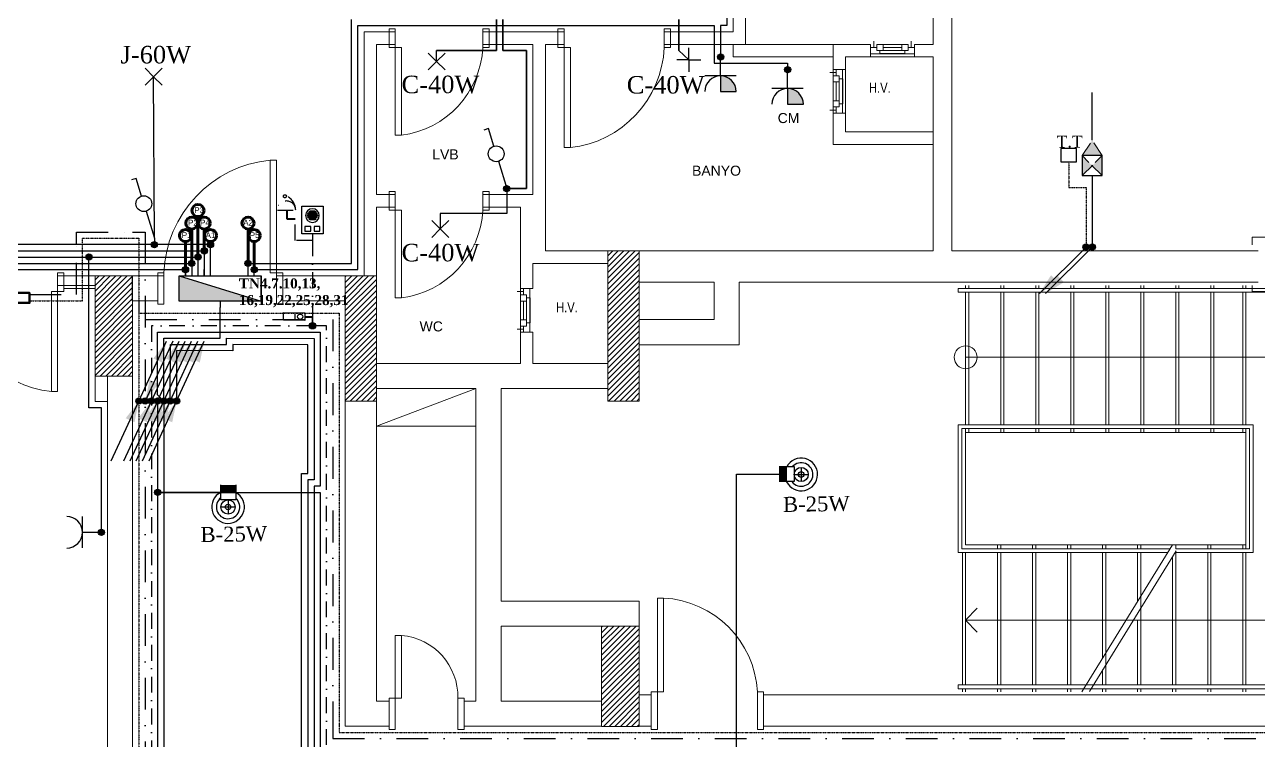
# Model space of a CAD drawing. Header units: millimetres. Extents: x 3395 to 31170, y 2853 to 7104.
# Drawn here: x 14720 to 15707, y 5600 to 6172 of the extents above; entities that cross this region are included whole.
import ezdxf

# ---------------------------------------------------------------- set-up
doc = ezdxf.new("R2010")
doc.units = ezdxf.units.MM
for name, pattern in [('ACAD_ISO02W100', [15, 12, -3]), ('DASHDOT', [25.4, 12.7, -6.35, 0, -6.35]), ('DASHDOTX2', [50.8, 25.4, -12.7, 0, -12.7]), ('DIVIDE', [1.25, 0.5, -0.25, 0, -0.25, 0, -0.25])]:
    doc.linetypes.add(name, pattern=pattern)
for name, color, linetype in [('AnaHat', 11, 'Continuous'), ('AydınlatmaT.', 1, 'Continuous'), ('DENIZLIK', 140, 'Continuous'), ('Diyafon.Zil', 41, 'DASHDOT'), ('Elektrik T.', 4, 'Continuous'), ('hat', 3, 'Continuous'), ('Müşterek', 131, 'Continuous'), ('S', 2, 'Continuous'), ('SEMBOLLER', 7, 'Continuous'), ('SembollerY.', 255, 'DIVIDE'), ('Telefon', 3, 'DIVIDE'), ('Televizyon', 255, 'DASHDOTX2'), ('Yan.Korna', 95, 'Continuous'), ('YazılarY.', 7, 'Continuous'), ('ÇıkışTabela', 3, 'Continuous')]:
    doc.layers.add(name, color=color, linetype=linetype)
for name, color, linetype, lineweight in [('Duvar', 7, 'Continuous', 20), ('ELEKT', 2, 'Continuous', 50), ('elk035', 3, 'Continuous', 30), ('KAPEN', 30, 'Continuous', 13), ('SIVA', 42, 'Continuous', 9), ('TR', 252, 'Continuous', 5), ('ZİL', 53, 'DASHDOT', 20)]:
    doc.layers.add(name, color=color, linetype=linetype, lineweight=lineweight)
doc.styles.add('ALT', font='times.ttf', dxfattribs={"height": 20})
doc.styles.add('MEKAN', font='times.ttf')
doc.styles.get("Standard").update_dxf_attribs({"font": 'arial.ttf'})
doc.styles.add('style1', font='arial.ttf')

# ---------------------------------------------------------------- blocks, each defined once
blk = doc.blocks.new('LL8-1A')
at = {"layer": 'KAPEN'}
for points in [[(-80, 0), (-80, -2.5), (-75, -2.5), (-75, 12.5), (-80, 12.5), (-80, 10)], [(0, 0), (0, -2.5), (-5, -2.5), (-5, 12.5), (0, 12.5), (0, 10)]]:
    blk.add_lwpolyline(points, dxfattribs=at)
blk.add_lwpolyline([(-5, -72.5), (-10, -72.5), (-10, -2.5), (-5, -2.5)], close=True, dxfattribs=at)
blk.add_arc((-0.63, 1.38), 74.47, 182.98844, 262.76937, dxfattribs=at)
blk = doc.blocks.new('LL1-2U')
at = {"layer": 'KAPEN'}
blk.add_lwpolyline([(5, 92.5), (10, 92.5), (10, 2.5), (5, 2.5)], close=True, dxfattribs=at)
for points in [[(0, 0), (0, 2.5), (5, 2.5), (5, -22.5), (0, -22.5), (0, -20)], [(100, 0), (100, 2.5), (95, 2.5), (95, -22.5), (100, -22.5), (100, -20)]]:
    blk.add_lwpolyline(points, dxfattribs=at)
blk.add_arc((0.83, -1.3), 94.24, 2.30929, 84.41755, dxfattribs=at)
blk = doc.blocks.new('30x30')
at = {"layer": 'DENIZLIK'}
blk.add_line((2.5, -12.5), (2.5, 7.5), dxfattribs=at)
at = {"layer": 'Duvar'}
for p, q in [((5, 15), (-5, 15)), ((5, -20), (-5, -20))]:
    blk.add_line(p, q, dxfattribs=at)
at = {"layer": 'KAPEN'}
for p, q in [((-5, -10), (-5, 5)), ((-2.5, 5), (-2.5, -10)), ((0, 5), (0, -10))]:
    blk.add_line(p, q, dxfattribs=at)
for points in [[(0, 7.5), (0, 5), (-5, 5), (-5, 10), (-2.5, 10)], [(2.5, 15), (2.5, 7.5), (0, 7.5), (0, 10), (-2.5, 10), (-2.5, 15)], [(0, -12.5), (0, -10), (-5, -10), (-5, -15), (-2.5, -15)], [(2.5, -20), (2.5, -12.5), (0, -12.5), (0, -15), (-2.5, -15), (-2.5, -20)]]:
    blk.add_lwpolyline(points, dxfattribs=at)
at = {"layer": 'SIVA', "ltscale": 2}
for p, q in [((-2.5, 12.5), (-7.5, 12.5)), ((-2.5, -17.5), (-7.5, -17.5))]:
    blk.add_line(p, q, dxfattribs=at)
blk = doc.blocks.new('RR9-1A')
at = {"layer": 'KAPEN'}
for points in [[(0, 0), (0, -2.5), (5, -2.5), (5, 12.5), (0, 12.5), (0, 10)], [(90, 0), (90, -2.5), (85, -2.5), (85, 12.5), (90, 12.5), (90, 10)]]:
    blk.add_lwpolyline(points, dxfattribs=at)
blk.add_lwpolyline([(5, -82.5), (10, -82.5), (10, -2.5), (5, -2.5)], close=True, dxfattribs=at)
blk.add_arc((0.74, 1.33), 84.34, 276.30069, 357.39453, dxfattribs=at)
blk = doc.blocks.new('B')
at = {"layer": 'elk035'}
blk.add_hatch(color=256, dxfattribs=at).paths.add_polyline_path([(2.5, 0, 1), (-2.5, 0, 1)])
blk.add_circle((0, 0), 2.5, dxfattribs=at)
blk = doc.blocks.new('NORA')
for p, q in [((0, 0.2275), (-0.0318, 0.2275)), ((0, 0.105), (0, 0.2275))]:
    blk.add_line(p, q)
blk.add_circle((0, 0.0525), 0.0525)
blk = doc.blocks.new('A')
at = {"layer": 'S', "xscale": 100, "yscale": 100, "zscale": 100, "rotation": 180}
blk.add_blockref('NORA', (0, 0), dxfattribs=at)
blk = doc.blocks.new('KAAC')
at = {"layer": 'SEMBOLLER', "color": 9}
for p, q in [((-0.081, 0.306), (0.081, 0.306)), ((-0.081, 0.29), (0.081, 0.29)), ((-0.078, 0.322), (0.078, 0.322)), ((-0.078, 0.274), (0.078, 0.274)), ((-0.071, 0.338), (0.071, 0.338)), ((-0.071, 0.258), (0.071, 0.258)), ((-0.059, 0.354), (0.059, 0.354)), ((-0.059, 0.242), (0.059, 0.242)), ((-0.039, 0.37), (0.039, 0.37)), ((-0.039, 0.226), (0.039, 0.226))]:
    blk.add_line(p, q, dxfattribs=at)
at = {"layer": 'SEMBOLLER', "color": 4}
blk.add_lwpolyline([(-0.175, 0.45), (-0.175, 0), (0.175, 0), (0.175, 0.45)], close=True, dxfattribs=at)
at = {"layer": 'SEMBOLLER', "color": 3}
for points in [[(-0.123, 0.045), (-0.123, 0.12), (-0.028, 0.12), (-0.028, 0.045)], [(0.028, 0.045), (0.028, 0.12), (0.123, 0.12), (0.123, 0.045)]]:
    blk.add_lwpolyline(points, close=True, dxfattribs=at)
at = {"layer": 'SEMBOLLER', "color": 2}
blk.add_circle((0, 0.298), 0.112, dxfattribs=at)
at = {"layer": 'SEMBOLLER', "color": 9}
for start, end in [(174.3781, 185.6219), (150.6713, 162.9089), (197.0911, 209.3287), (118.155, 136.7056), (223.2944, 241.845), (43.2944, 61.845), (298.155, 316.7056), (17.0911, 29.3287), (330.6713, 342.9089), (354.3781, 5.6219)]:
    blk.add_arc((0, 0.298), 0.0817, start, end, dxfattribs=at)

msp = doc.modelspace()

# ---------------------------------------------------------------- hatches: boundary and pattern name
at = {"layer": 'Elektrik T.', "linetype": 'ByBlock'}
h = msp.add_hatch(color=256, dxfattribs=at)
h.dxf.hatch_style = 1
h.paths.add_polyline_path([(15289.17, 6118.78, 0.414214), (15276.57, 6131.38), (15276.57, 6118.78)])
h = msp.add_hatch(color=256, dxfattribs=at)
h.dxf.hatch_style = 1
h.paths.add_polyline_path([(15330.21, 6121.26), (15330.21, 6108.66), (15342.81, 6108.66, 0.414214)])
at = {"layer": 'Elektrik T.'}
for points in [[(15323.39, 5806.97), (15329.39, 5806.97), (15329.39, 5818.97), (15323.39, 5818.97)], [(14877.11, 5804.41), (14877.11, 5798.41), (14889.11, 5798.41), (14889.11, 5804.41)]]:
    msp.add_hatch(color=3, dxfattribs=at).paths.add_polyline_path(points)
at = {"layer": 'ZİL', "linetype": 'ACAD_ISO02W100'}
msp.add_hatch(color=256, dxfattribs=at).paths.add_polyline_path([(15573.81, 6079.79), (15565.64, 6067.55), (15581.64, 6067.55)])
h = msp.add_hatch(color=256, dxfattribs=at)
h.paths.add_polyline_path([(15581.64, 6067.55), (15573.64, 6059.55), (15581.64, 6051.55)])
h.paths.add_polyline_path([(15565.64, 6067.55), (15565.64, 6051.55), (15573.64, 6059.55)])

# ---------------------------------------------------------------- linework, layer by layer
at = {"lineweight": 211}
msp.add_line((14868.8, 5996.46), (14868.8, 5998.83), dxfattribs=at)
msp.add_lwpolyline([(15581.64, 6067.55), (15565.64, 6067.55), (15565.64, 6051.55), (15581.64, 6051.55)], close=True)
at = {"layer": 'AnaHat'}
for p, q in [((14876.57, 5951.14), (14876.57, 5946.14)), ((14831.55, 5871.36), (14831.55, 5876.36))]:
    msp.add_line(p, q, dxfattribs=at)
for points in [[(14831.55, 5871.36), (14831.55, 5921.54), (14831.55, 5921.54), (14876.57, 5921.54), (14876.57, 5946.14)], [(14831.55, 5871.36), (14826.55, 5876.36), (14826.55, 5921.54), (14826.55, 5926.54), (14956.57, 5926.54), (14956.57, 5926.54), (14956.57, 5803.41), (14956.57, 5803.41), (14951.57, 5803.41), (14951.57, 5591.54)], [(14831.55, 5871.36), (14831.55, 5358.99), (14831.55, 5353.99), (14826.55, 5353.99), (14826.55, 5156.86), (14876.57, 5156.86)]]:
    msp.add_lwpolyline(points, dxfattribs=at)
at = {"layer": 'AydınlatmaT.', "color": 1}
for p, q in [((15049.54, 6142.8), (15042.75, 6149.58)), ((15049.54, 6142.8), (15056.33, 6149.58)), ((15251.16, 6144.22), (15251.16, 6153.82)), ((14823.28, 6130.58), (14816.5, 6137.37)), ((14823.28, 6130.58), (14830.07, 6137.37)), ((15049.54, 6142.8), (15042.75, 6136.01)), ((15049.54, 6142.8), (15056.33, 6136.01)), ((15251.16, 6144.22), (15241.56, 6144.22)), ((15251.16, 6144.22), (15251.16, 6134.62)), ((15251.16, 6144.22), (15260.76, 6144.22)), ((14823.28, 6130.58), (14816.5, 6123.79)), ((14823.28, 6130.58), (14830.07, 6123.79)), ((15052.51, 6008.97), (15045.73, 6015.76)), ((15052.51, 6008.97), (15045.73, 6002.18)), ((15052.51, 6008.97), (15059.3, 6015.76)), ((15052.51, 6008.97), (15059.3, 6002.18))]:
    msp.add_line(p, q, dxfattribs=at)
at = {"layer": 'AydınlatmaT.', "linetype": 'ByBlock'}
for p, q in [((15243.36, 6151.46), (15251.16, 6144.22)), ((14823.9, 6001.46), (14823.28, 6130.58)), ((15105.6, 6041.36), (15105.6, 6026.36)), ((15052.52, 6021.36), (15052.51, 6008.97)), ((15105.6, 6021.36), (15052.52, 6021.36)), ((15105.6, 6026.36), (15105.6, 6021.36))]:
    msp.add_line(p, q, dxfattribs=at)
at = {"layer": 'AydınlatmaT.'}
for p, q in [((15573.81, 6079.79), (15573.81, 6117.97)), ((15099.01, 6063), (15105.6, 6041.36)), ((15573.64, 6051.55), (15573.84, 5994.46)), ((14817.32, 6023.1), (14823.9, 6001.46))]:
    msp.add_line(p, q, dxfattribs=at)
at = {"layer": 'AydınlatmaT.', "linetype": 'ByBlock'}
for points in [[(14898.8, 5971.46), (14898.8, 5981.46), (14981.57, 5981.46), (14981.57, 5981.46), (14981.57, 6171.46), (14981.57, 6176.46)], [(15097.52, 6176.46), (15097.52, 6156.46), (15097.52, 6151.46), (15049.6, 6151.46), (15097.52, 6151.46), (15097.52, 6176.46)], [(15102.52, 6176.46), (15102.52, 6156.46), (15102.52, 6151.46), (15121.57, 6151.46), (15121.57, 6151.46), (15121.57, 6041.36), (15121.57, 6041.36), (15105.6, 6041.36), (15121.57, 6041.36), (15121.57, 6151.46), (15102.52, 6151.46), (15102.52, 6176.46)], [(15243.36, 6176.46), (15243.36, 6156.46), (15243.36, 6151.46), (15243.36, 6176.46)], [(15049.54, 6142.8), (15049.6, 6151.46)], [(14823.9, 6001.46), (14823.9, 5996.46)], [(14868.8, 5971.46), (14868.8, 5991.46), (14868.8, 5996.46), (14661.57, 5996.46)]]:
    msp.add_lwpolyline(points, dxfattribs=at)
at = {"layer": 'AydınlatmaT.'}
msp.add_lwpolyline([(14806.57, 5951.46), (14806.55, 5971.24)], dxfattribs=at)
at = {"layer": 'Diyafon.Zil'}
for p, q in [((14922.24, 6023.96), (14936.91, 6023.96)), ((14936.48, 5999.82), (14936.48, 6017.03)), ((14950.26, 5999.82), (14936.48, 5999.82)), ((14950.26, 6005.1), (14950.26, 5999.82)), ((14950.26, 5999.82), (14950.38, 5938.79))]:
    msp.add_line(p, q, dxfattribs=at)
at = {"layer": 'Diyafon.Zil', "lineweight": 40, "ltscale": 4.5}
for p, q in [((14929.91, 6023.96), (14929.91, 6017.03)), ((14929.91, 6017.03), (14936.48, 6017.03))]:
    msp.add_line(p, q, dxfattribs=at)
at = {"layer": 'Diyafon.Zil'}
msp.add_lwpolyline([(14961.57, 5596.54), (14961.57, 5931.54), (14961.57, 5931.54), (14950.39, 5931.54), (14950.38, 5938.79), (14950.38, 5931.54), (14821.57, 5931.54), (14821.57, 5931.54), (14821.57, 5136.46)], dxfattribs=at)
at = {"layer": 'Diyafon.Zil', "lineweight": 40, "ltscale": 4.5}
msp.add_lwpolyline([(14944.19, 5938.78), (14950.38, 5938.79)], dxfattribs=at)
at = {"layer": 'Diyafon.Zil'}
msp.add_circle((14928.26, 6035.12), 1.22, dxfattribs=at)
for centre, radius, end in [((14929.58, 6023.96), 7.34, 180), ((14924.82, 6023.96), 12.09, 67.34949)]:
    msp.add_arc(centre, radius, 0, end, dxfattribs=at)
at = {"layer": 'Duvar'}
for p, q in [((15286.57, 6276.46), (15286.57, 6166.46)), ((15296.57, 6156.46), (15296.57, 6276.4)), ((15446.57, 6276.46), (15446.57, 6156.46)), ((15461.57, 6276.46), (15461.57, 6061.46)), ((15011.57, 6166.46), (14991.57, 6166.46)), ((15011.57, 6166.46), (15011.57, 6156.46)), ((15091.57, 6156.46), (15091.57, 6166.46)), ((15146.57, 6166.46), (15091.57, 6166.46)), ((15146.57, 6166.46), (15146.57, 6156.46)), ((15236.57, 6156.46), (15236.57, 6166.46)), ((15286.57, 6166.46), (15236.57, 6166.46)), ((15236.57, 6166.46), (15286.57, 6166.46)), ((14991.57, 6156.46), (14991.57, 5971.36)), ((15001.57, 6156.46), (15011.57, 6156.46)), ((15001.57, 6036.36), (15001.57, 6156.46)), ((15091.57, 6156.46), (15126.57, 6156.46)), ((15126.57, 6156.46), (15126.57, 6036.36)), ((15136.57, 6156.46), (15136.57, 5991.46)), ((15136.57, 6156.46), (15146.57, 6156.46)), ((15236.57, 6156.46), (15286.57, 6156.46)), ((15286.57, 6146.46), (15286.57, 6156.46)), ((15396.57, 6156.46), (15296.57, 6156.46)), ((15366.57, 6156.46), (15296.57, 6156.46)), ((15446.57, 6156.46), (15431.57, 6156.46)), ((15366.57, 6146.46), (15286.57, 6146.46)), ((15366.57, 6146.46), (15366.57, 6136.46)), ((15376.57, 6146.46), (15396.57, 6146.46)), ((15376.57, 6146.46), (15376.57, 6136.46)), ((15431.57, 6146.46), (15446.57, 6146.46)), ((15446.57, 6146.46), (15446.57, 6086.46)), ((15366.57, 6111.46), (15366.57, 6086.46)), ((15376.57, 6101.46), (15376.57, 6086.46)), ((15376.57, 6086.46), (15446.57, 6086.46)), ((15446.57, 6086.46), (15446.57, 5991.46)), ((15366.57, 6076.46), (15446.57, 6076.46)), ((15001.57, 6036.36), (15011.57, 6036.36)), ((15011.57, 6036.36), (15011.57, 6026.36)), ((15126.57, 6036.36), (15091.57, 6036.36)), ((15091.57, 6026.36), (15091.57, 6036.36)), ((15001.57, 5971.36), (15001.57, 6026.36)), ((15011.57, 6026.36), (15001.57, 6026.36)), ((15091.57, 6026.36), (15116.57, 6026.36)), ((15116.57, 6026.36), (15116.57, 5991.46)), ((15116.57, 5991.46), (15116.57, 5961.36)), ((15116.57, 5991.46), (15116.57, 5991.46)), ((15186.57, 5991.46), (15136.57, 5991.46)), ((15186.55, 5991.36), (15211.55, 5991.36)), ((15186.55, 5991.36), (15186.55, 5871.36)), ((15211.55, 5991.36), (15211.55, 5871.36)), ((15446.57, 5991.46), (15211.57, 5991.46)), ((15706.57, 5991.46), (15536.57, 5991.46)), ((15126.57, 5961.36), (15126.57, 5981.46)), ((15186.57, 5981.46), (15126.57, 5981.46)), ((14751.57, 5971.46), (14826.57, 5971.46)), ((14751.57, 5961.46), (14751.57, 5971.46)), ((14776.55, 5971.36), (14806.55, 5971.36)), ((14776.55, 5971.36), (14776.55, 5891.36)), ((14806.55, 5971.36), (14806.55, 5891.36)), ((14826.57, 5971.46), (14826.57, 5951.46)), ((14926.57, 5951.46), (14926.57, 5971.46)), ((14976.57, 5971.46), (14926.57, 5971.46)), ((14976.55, 5971.36), (15001.55, 5971.36)), ((14976.55, 5971.36), (14976.55, 5871.36)), ((15001.55, 5971.36), (15001.55, 5871.36)), ((14751.57, 5961.46), (14776.57, 5961.46)), ((15706.57, 5966.46), (15291.57, 5966.46)), ((15812.07, 5961.46), (15466.57, 5961.46)), ((15466.57, 5958.46), (15466.57, 5961.46)), ((15809.07, 5958.46), (15466.57, 5958.46)), ((15472.57, 5961.46), (15472.57, 5963.86)), ((15472.57, 5852.36), (15472.57, 5958.46)), ((15475.07, 5961.46), (15475.07, 5963.86)), ((15475.07, 5852.36), (15475.07, 5958.46)), ((15500.57, 5961.46), (15500.57, 5963.86)), ((15500.57, 5852.36), (15500.57, 5958.46)), ((15503.07, 5961.46), (15503.07, 5963.86)), ((15503.07, 5852.36), (15503.07, 5958.46)), ((15528.57, 5961.46), (15528.57, 5963.86)), ((15528.57, 5852.36), (15528.57, 5958.46)), ((15531.07, 5961.46), (15531.07, 5963.86)), ((15531.07, 5852.36), (15531.07, 5958.46)), ((15556.57, 5961.46), (15556.57, 5963.86)), ((15556.57, 5852.36), (15556.57, 5958.46)), ((15559.07, 5961.46), (15559.07, 5963.86)), ((15559.07, 5852.36), (15559.07, 5958.46)), ((15584.57, 5961.46), (15584.57, 5963.86)), ((15584.57, 5852.36), (15584.57, 5958.46)), ((15587.07, 5961.46), (15587.07, 5963.86)), ((15587.07, 5852.36), (15587.07, 5958.46)), ((15612.57, 5961.46), (15612.57, 5963.86)), ((15612.57, 5852.36), (15612.57, 5958.46)), ((15615.07, 5961.46), (15615.07, 5963.86)), ((15615.07, 5852.36), (15615.07, 5958.46)), ((15640.57, 5961.46), (15640.57, 5963.86)), ((15640.57, 5852.36), (15640.57, 5958.46)), ((15643.07, 5961.46), (15643.07, 5963.86)), ((15643.07, 5852.36), (15643.07, 5958.46)), ((15668.57, 5961.46), (15668.57, 5963.86)), ((15668.57, 5852.36), (15668.57, 5958.46)), ((15671.07, 5961.46), (15671.07, 5963.86)), ((15671.07, 5852.36), (15671.07, 5958.46)), ((15694.07, 5961.46), (15694.07, 5963.86)), ((15694.07, 5852.36), (15694.07, 5958.46)), ((15696.57, 5961.46), (15696.57, 5963.86)), ((15696.57, 5852.36), (15696.57, 5958.46)), ((14806.57, 5951.46), (14806.57, 5551.46)), ((14826.57, 5951.46), (14806.57, 5951.46)), ((14926.57, 5951.46), (14976.57, 5951.46)), ((15116.57, 5926.36), (15116.57, 5901.36)), ((15126.57, 5901.36), (15126.57, 5926.36)), ((15116.57, 5901.36), (15001.57, 5901.36)), ((15186.57, 5901.36), (15126.57, 5901.36)), ((15472.57, 5906.36), (15745.31, 5906.36)), ((14776.55, 5891.36), (14806.55, 5891.36)), ((14786.57, 5891.46), (14786.57, 5593.96)), ((15001.57, 5851.36), (15081.07, 5881.36)), ((15081.07, 5881.36), (15001.57, 5881.36)), ((15081.07, 5881.36), (15081.07, 5631.46)), ((15186.57, 5881.36), (15101.07, 5881.36)), ((15101.07, 5881.36), (15101.07, 5711.36)), ((14976.55, 5871.36), (15001.55, 5871.36)), ((14976.57, 5871.46), (14976.57, 5611.46)), ((15001.57, 5871.46), (15001.57, 5631.46)), ((15186.55, 5871.36), (15211.55, 5871.36)), ((15081.07, 5851.36), (15001.57, 5851.36)), ((15472.57, 5756.36), (15472.57, 5849.36)), ((15475.07, 5846.36), (15475.07, 5849.36)), ((15500.57, 5846.36), (15500.57, 5849.36)), ((15503.07, 5846.36), (15503.07, 5849.36)), ((15528.57, 5846.36), (15528.57, 5849.36)), ((15531.07, 5846.36), (15531.07, 5849.36)), ((15556.57, 5846.36), (15556.57, 5849.36)), ((15559.07, 5846.36), (15559.07, 5849.36)), ((15584.57, 5846.36), (15584.57, 5849.36)), ((15587.07, 5846.36), (15587.07, 5849.36)), ((15612.57, 5846.36), (15612.57, 5849.36)), ((15615.07, 5846.36), (15615.07, 5849.36)), ((15640.57, 5846.36), (15640.57, 5849.36)), ((15643.07, 5846.36), (15643.07, 5849.36)), ((15668.57, 5846.36), (15668.57, 5849.36)), ((15671.07, 5846.36), (15671.07, 5849.36)), ((15694.07, 5846.36), (15694.07, 5849.36)), ((15696.57, 5846.36), (15696.57, 5849.36)), ((15472.57, 5846.36), (15696.57, 5846.36)), ((15696.55, 5756.36), (15696.57, 5846.36)), ((14786.57, 5796.36), (14786.57, 5593.96)), ((15696.57, 5756.36), (15472.57, 5756.36)), ((15498.07, 5753.36), (15498.07, 5756.36)), ((15500.57, 5753.36), (15500.57, 5756.36)), ((15526.07, 5753.36), (15526.07, 5756.36)), ((15528.57, 5753.36), (15528.57, 5756.36)), ((15554.07, 5753.36), (15554.07, 5756.36)), ((15556.57, 5753.36), (15556.57, 5756.36)), ((15638.07, 5756.36), (15565.49, 5638.96)), ((15640.98, 5751.56), (15571.61, 5639.34)), ((15582.07, 5753.36), (15582.07, 5756.36)), ((15584.57, 5753.36), (15584.57, 5756.36)), ((15610.07, 5753.36), (15610.07, 5756.36)), ((15612.57, 5753.36), (15612.57, 5756.36)), ((15640.57, 5753.36), (15640.57, 5756.36)), ((15666.07, 5753.36), (15666.07, 5756.36)), ((15668.57, 5753.36), (15668.57, 5756.36)), ((15694.07, 5753.36), (15694.07, 5756.36)), ((15696.55, 5756.36), (15696.55, 5753.36)), ((15470.07, 5644.46), (15470.07, 5750.36)), ((15472.57, 5644.46), (15472.57, 5750.36)), ((15498.07, 5644.46), (15498.07, 5750.36)), ((15500.57, 5644.46), (15500.57, 5750.36)), ((15526.07, 5644.46), (15526.07, 5750.36)), ((15528.57, 5644.46), (15528.57, 5750.36)), ((15554.07, 5644.46), (15554.07, 5750.36)), ((15556.57, 5644.46), (15556.57, 5750.36)), ((15582.07, 5665.78), (15582.07, 5750.36)), ((15584.57, 5644.46), (15584.57, 5750.36)), ((15610.07, 5711.07), (15610.07, 5750.36)), ((15612.57, 5644.46), (15612.57, 5750.36)), ((15638.07, 5644.46), (15638.07, 5746.85)), ((15640.57, 5644.46), (15640.57, 5750.36)), ((15666.07, 5644.46), (15666.07, 5750.36)), ((15668.57, 5644.46), (15668.57, 5750.36)), ((15694.07, 5644.46), (15694.07, 5750.36)), ((15696.57, 5644.46), (15696.57, 5750.36)), ((15211.55, 5711.36), (15101.07, 5711.36)), ((15211.55, 5711.36), (15211.55, 5691.36)), ((15472.57, 5696.36), (15481.84, 5705.96)), ((15181.55, 5691.36), (15101.07, 5691.36)), ((15101.07, 5691.36), (15101.07, 5631.46)), ((15181.55, 5691.36), (15211.55, 5691.36)), ((15181.55, 5691.36), (15181.55, 5611.36)), ((15211.55, 5691.36), (15211.55, 5611.36)), ((15745.31, 5696.36), (15472.57, 5696.36)), ((15472.57, 5696.36), (15481.84, 5686.76)), ((15610.07, 5644.46), (15610.07, 5696.36)), ((15582.07, 5644.46), (15582.07, 5656.9)), ((15466.57, 5644.46), (15809.07, 5644.46)), ((15466.57, 5644.46), (15466.57, 5641.46)), ((15221.07, 5636.56), (15211.55, 5636.56)), ((15221.07, 5636.56), (15221.07, 5611.46)), ((15311.07, 5636.46), (15311.07, 5611.36)), ((15311.07, 5636.46), (15311.07, 5611.36)), ((15311.07, 5636.46), (15816.57, 5636.46)), ((15466.57, 5641.46), (15812.07, 5641.46)), ((15470.07, 5638.86), (15470.07, 5641.46)), ((15472.57, 5638.86), (15472.57, 5641.46)), ((15498.07, 5638.86), (15498.07, 5641.46)), ((15500.57, 5638.86), (15500.57, 5641.46)), ((15526.07, 5638.86), (15526.07, 5641.46)), ((15528.57, 5638.86), (15528.57, 5641.46)), ((15554.07, 5638.86), (15554.07, 5641.46)), ((15556.57, 5638.86), (15556.57, 5641.46)), ((15582.07, 5638.86), (15582.07, 5641.46)), ((15584.57, 5638.86), (15584.57, 5641.46)), ((15610.07, 5638.86), (15610.07, 5641.46)), ((15612.57, 5638.86), (15612.57, 5641.46)), ((15638.07, 5638.86), (15638.07, 5641.46)), ((15640.57, 5638.86), (15640.57, 5641.46)), ((15666.07, 5638.86), (15666.07, 5641.46)), ((15668.57, 5638.86), (15668.57, 5641.46)), ((15694.07, 5638.86), (15694.07, 5641.46)), ((15696.57, 5638.86), (15696.57, 5641.46)), ((15001.57, 5631.46), (15011.55, 5631.46)), ((15011.55, 5631.46), (15011.55, 5611.46)), ((15071.55, 5631.46), (15081.07, 5631.46)), ((15071.55, 5631.46), (15071.55, 5611.46)), ((15101.07, 5631.46), (15181.57, 5631.46)), ((14976.57, 5611.46), (15011.55, 5611.46)), ((15071.55, 5611.46), (15181.55, 5611.46)), ((15181.55, 5611.36), (15211.55, 5611.36)), ((15221.07, 5611.46), (15211.57, 5611.46)), ((15311.07, 5611.46), (15816.57, 5611.46))]:
    msp.add_line(p, q, dxfattribs=at)
for points in [[(15231.57, 6166.46), (15286.57, 6166.46), (15286.57, 6276.46)], [(15706.57, 5991.46), (15461.57, 5991.46), (15461.57, 6276.46)], [(14921.57, 5971.46), (14991.57, 5971.46), (14991.57, 6166.46)], [(14921.57, 5976.46), (14986.57, 5976.46), (14986.57, 6166.46)], [(14991.57, 6166.46), (15016.57, 6166.46)], [(15086.57, 6166.46), (15151.57, 6166.46)], [(15016.57, 6036.36), (15001.57, 6036.36), (15001.57, 6156.46), (15016.57, 6156.46)], [(15086.57, 6156.46), (15126.57, 6156.46), (15126.57, 6036.36), (15086.57, 6036.36)], [(15151.57, 6156.46), (15136.57, 6156.46), (15136.57, 5991.46), (15446.57, 5991.46), (15446.57, 6076.46), (15366.57, 6076.46), (15366.57, 6156.46), (15231.57, 6156.46)], [(15086.57, 6026.36), (15116.57, 6026.36), (15116.57, 5901.36), (15001.57, 5901.36), (15001.57, 6026.36), (15016.57, 6026.36)], [(15701.57, 5996.36), (15701.57, 6002.36), (15811.57, 6002.36), (15811.57, 5996.36)], [(14746.57, 5971.46), (14831.57, 5971.46)], [(14676.57, 5963.25), (14361.57, 5961.46), (14361.57, 5946.46), (14201.57, 5946.36), (14201.57, 5563.96), (14786.57, 5563.96), (14786.57, 5871.08), (14776.57, 5871.08), (14776.57, 5963.81), (14746.57, 5963.64)], [(15211.57, 5916.46), (15291.57, 5916.46), (15291.57, 5966.46)], [(15701.57, 5963.86), (15701.57, 5958.86), (15811.57, 5958.86), (15811.57, 5963.86)], [(15634.36, 5750.36), (15466.57, 5750.36), (15466.57, 5852.36), (15702.57, 5852.36), (15702.57, 5750.36), (15640.24, 5750.36)], [(15636.22, 5753.36), (15469.57, 5753.36), (15469.57, 5849.36), (15699.57, 5849.36), (15699.57, 5753.36), (15640.57, 5753.36)], [(15011.55, 5631.46), (15011.55, 5633.96), (15016.55, 5633.96), (15016.55, 5608.96), (15011.55, 5608.96), (15011.55, 5611.46)], [(15071.55, 5631.46), (15071.55, 5633.96), (15066.55, 5633.96), (15066.55, 5608.96), (15071.55, 5608.96), (15071.55, 5611.46)], [(15221.07, 5636.56), (15221.07, 5639.06), (15226.07, 5639.06), (15226.07, 5608.96), (15221.07, 5608.96), (15221.07, 5611.46)], [(15311.07, 5636.56), (15311.07, 5639.06), (15306.07, 5639.06), (15306.07, 5608.96), (15311.07, 5608.96), (15311.07, 5611.46)]]:
    msp.add_lwpolyline(points, dxfattribs=at)
for points in [[(15376.57, 6146.46), (15446.57, 6146.46), (15446.57, 6086.46), (15376.57, 6086.46)], [(15211.57, 5936.46), (15271.57, 5936.46), (15271.57, 5966.46), (15211.57, 5966.46)], [(15226.07, 5713.96), (15231.07, 5713.96), (15231.07, 5639.06), (15226.07, 5639.06)], [(15016.55, 5683.96), (15021.55, 5683.96), (15021.55, 5633.96), (15016.55, 5633.96)]]:
    msp.add_lwpolyline(points, close=True, dxfattribs=at)
msp.add_circle((15472.57, 5906.36), 9.09, dxfattribs=at)
for centre, radius, start, end in [((15226.73, 5634.61), 79.47, 3.2095, 86.86732), ((15017.51, 5635.08), 49.05, 358.69517, 85.27925)]:
    msp.add_arc(centre, radius, start, end, dxfattribs=at)
at = {"layer": 'ELEKT'}
msp.add_lwpolyline([(14687.29, 5957.89), (14724.12, 5957.89), (14724.12, 5949.85), (14687.29, 5949.85)], close=True, dxfattribs=at)
at = {"layer": 'Elektrik T.', "color": 4}
for p, q in [((15276.57, 6131.38), (15276.57, 6146.59)), ((15330.21, 6121.26), (15330.21, 6136.46)), ((15289.12, 6131.38), (15264.02, 6131.38)), ((15342.77, 6121.26), (15317.66, 6121.26)), ((14766.49, 5753.98), (14766.49, 5779.08)), ((14766.49, 5766.53), (14781.7, 5766.53))]:
    msp.add_line(p, q, dxfattribs=at)
at = {"layer": 'Elektrik T.', "linetype": 'ByBlock'}
for p, q in [((15276.57, 6131.38), (15276.57, 6118.78)), ((15276.57, 6118.78), (15289.17, 6118.78)), ((14848.8, 5971.46), (14848.8, 5976.46)), ((14863.8, 5971.46), (14863.8, 5976.46)), ((14868.8, 5971.46), (14868.8, 5976.46)), ((14898.8, 5971.46), (14898.8, 5976.46)), ((14903.8, 5971.46), (14903.8, 5976.46))]:
    msp.add_line(p, q, dxfattribs=at)
at = {"layer": 'Elektrik T.', "color": 3}
for p, q in [((15323.39, 5818.97), (15335.39, 5818.97)), ((15329.39, 5806.97), (15329.39, 5818.97)), ((15335.39, 5818.97), (15335.39, 5806.97)), ((15335.41, 5812.71), (15346.78, 5812.71)), ((15341.1, 5818.39), (15341.1, 5807.03)), ((14877.11, 5792.41), (14877.11, 5804.41)), ((14889.11, 5804.41), (14889.11, 5792.41)), ((15335.39, 5806.97), (15323.39, 5806.97)), ((14877.11, 5798.41), (14889.11, 5798.41)), ((14889.11, 5792.41), (14877.11, 5792.41)), ((14882.85, 5792.39), (14882.85, 5781.02)), ((14888.53, 5786.7), (14877.16, 5786.7))]:
    msp.add_line(p, q, dxfattribs=at)
at = {"layer": 'Elektrik T.', "linetype": 'ByBlock'}
for points in [[(14776.57, 6271.46), (14956.06, 6271.33), (15281.57, 6271.33), (15281.57, 6271.33), (15281.57, 6171.46), (15281.57, 6171.46), (15276.57, 6171.46), (15276.57, 6171.46), (15276.57, 6146.46)], [(14903.8, 5971.46), (14903.8, 5976.46), (14986.57, 5976.46), (14986.57, 6171.46), (15271.57, 6171.46), (15271.57, 6146.46), (15271.57, 6141.46), (15330.23, 6141.46), (15330.23, 6136.46)], [(15330.21, 6121.26), (15330.21, 6108.66), (15342.81, 6108.66)], [(14313.81, 5991.46), (14313.81, 5986.46), (14411.13, 5986.46), (14411.13, 5991.59), (14411.13, 5986.46), (14853.8, 5986.46), (14858.8, 5986.46), (14858.8, 5971.46)], [(14346.13, 5991.46), (14346.13, 5976.46), (14848.8, 5976.46), (14848.8, 5971.46)], [(14380.27, 5991.46), (14380.27, 5981.46), (14848.8, 5981.46), (14853.8, 5981.46), (14853.8, 5971.46)], [(14656.57, 5991.46), (14853.8, 5991.46), (14863.8, 5991.46), (14863.8, 5971.46)], [(14781.57, 5766.55), (14781.57, 5866.08), (14781.57, 5866.08), (14776.57, 5866.08), (14771.57, 5866.08), (14771.57, 5986.46)]]:
    msp.add_lwpolyline(points, dxfattribs=at)
at = {"layer": 'Elektrik T.', "color": 3}
for centre, radius in [((15341.1, 5812.71), 5.68), ((15341.1, 5812.71), 2.25), ((14882.85, 5786.7), 5.68), ((14882.85, 5786.7), 2.25)]:
    msp.add_circle(centre, radius, dxfattribs=at)
at = {"layer": 'Elektrik T.', "color": 4}
for centre, start, end in [((15276.57, 6118.78), 90, 180), ((15276.57, 6118.78), 0, 90), ((15330.21, 6108.66), 90, 180), ((15330.21, 6108.66), 0, 90), ((14753.89, 5766.53), 0, 90), ((14753.89, 5766.53), 270, 0)]:
    msp.add_arc(centre, 12.6, start, end, dxfattribs=at)
at = {"layer": 'Elektrik T.', "color": 3}
for centre, radius, start, end in [((15341.1, 5812.71), 13.06, 206.60524, 151.90115), ((15341.1, 5812.71), 9.37, 217.7713, 138.04429), ((14882.85, 5786.7), 13.06, 116.60524, 61.90115), ((14882.85, 5786.7), 9.37, 127.7713, 48.04429)]:
    msp.add_arc(centre, radius, start, end, dxfattribs=at)
at = {"layer": 'hat', "color": 2}
msp.add_lwpolyline([(15548.77, 6062.66), (15561.18, 6062.66), (15561.18, 6073.18), (15548.77, 6073.18)], close=True, dxfattribs=at)
at = {"layer": 'Müşterek'}
for points in [[(14826.54, 5871.37), (14826.54, 5798.41), (14883.11, 5798.41), (14826.54, 5798.41), (14826.54, 5358.99), (14883.13, 5358.99), (14889.13, 5358.99)], [(15289.27, 5591.54), (15289.27, 5812.97), (15329.39, 5812.97)], [(14883.11, 5798.41), (14956.57, 5798.41), (14956.57, 5798.41), (14956.57, 5596.54), (14956.57, 5591.54), (15106.44, 5591.54), (15106.44, 5550.11), (15106.44, 5591.54), (15533, 5591.54), (15533, 5552.72), (15533, 5591.54), (15843.04, 5591.54), (15843.04, 5525.57)]]:
    msp.add_lwpolyline(points, dxfattribs=at)
at = {"layer": 'S', "color": 3}
for p, q in [((14843.8, 5971.46), (14909.34, 5971.46)), ((14843.8, 5971.46), (14909.34, 5951.14)), ((14843.8, 5951.14), (14843.8, 5971.46)), ((14909.34, 5971.46), (14909.34, 5951.14)), ((14909.34, 5951.14), (14909.34, 5971.46)), ((14909.34, 5951.14), (14843.8, 5951.14))]:
    msp.add_line(p, q, dxfattribs=at)
at = {"layer": 'S', "linetype": 'Continuous'}
msp.add_solid([(14909.28, 5951.18), (14843.8, 5951.18), (14843.89, 5971.36)], dxfattribs=at)
at = {"layer": 'SembollerY.', "color": 4, "linetype": 'Continuous'}
for p, q in [((14927.19, 5935.96), (14927.27, 5942.07)), ((14927.27, 5942.07), (14944.23, 5941.84)), ((14936.51, 5935.83), (14936.59, 5941.94)), ((14944.23, 5941.84), (14944.15, 5935.72)), ((14944.15, 5935.72), (14927.19, 5935.96))]:
    msp.add_line(p, q, dxfattribs=at)
msp.add_circle((14940.49, 5938.83), 2.14, dxfattribs=at)
at = {"layer": 'Telefon', "color": 3}
msp.add_line((15568.84, 6042.01), (15568.84, 5994.46), dxfattribs=at)
at = {"layer": 'Telefon'}
for points in [[(15554.97, 6062.66), (15554.97, 6042.01), (15568.84, 6042.01)], [(14724.12, 5951.46), (14766.57, 5951.46), (14766.57, 5951.46), (14766.57, 5996.46), (14766.57, 6001.46), (14806.57, 6001.46), (14811.57, 6001.46), (14811.57, 5106.54), (14811.57, 5101.54), (14771.57, 5101.54), (14766.57, 5101.54), (14766.57, 5151.54), (14730.87, 5151.54)], [(14811.57, 5951.54), (14811.57, 5941.54), (14971.57, 5941.54), (14971.57, 5941.54), (14971.57, 5611.54), (14971.57, 5606.54), (15916.57, 5606.54), (15916.57, 5606.54), (15916.57, 5396.44), (15916.57, 5396.44), (15881.57, 5396.44), (15876.57, 5396.44), (15876.57, 5351.44)]]:
    msp.add_lwpolyline(points, dxfattribs=at)
at = {"layer": 'Televizyon'}
for points in [[(14724.12, 5956.46), (14761.57, 5956.46), (14761.57, 5996.46), (14761.57, 6006.46), (14806.57, 6006.46), (14816.57, 6006.46), (14816.57, 5106.54), (14816.57, 5096.54), (14771.57, 5096.54), (14761.57, 5096.54), (14761.57, 5146.54), (14730.87, 5146.54)], [(14816.57, 5936.54), (14966.57, 5936.54), (14966.57, 5611.54), (14966.57, 5601.54), (15911.57, 5601.54), (15911.57, 5401.44), (15881.57, 5401.44), (15871.57, 5401.44), (15871.57, 5356.44)]]:
    msp.add_lwpolyline(points, dxfattribs=at)
at = {"layer": 'TR', "ltscale": 2}
for p, q in [((15186.55, 5987.54), (15190.37, 5991.36)), ((15186.55, 5983.05), (15194.86, 5991.36)), ((15186.55, 5978.56), (15199.35, 5991.36)), ((15186.55, 5974.07), (15203.84, 5991.36)), ((15186.55, 5969.58), (15208.33, 5991.36)), ((15186.55, 5965.09), (15211.55, 5990.09)), ((15186.55, 5960.6), (15211.55, 5985.6)), ((15186.55, 5956.11), (15211.55, 5981.11)), ((14776.55, 5968.18), (14779.73, 5971.36)), ((14776.55, 5963.69), (14784.22, 5971.36)), ((14776.55, 5959.2), (14788.71, 5971.36)), ((14776.55, 5954.71), (14793.2, 5971.36)), ((14776.55, 5950.22), (14797.69, 5971.36)), ((14776.55, 5945.73), (14802.18, 5971.36)), ((14776.55, 5941.24), (14806.55, 5971.24)), ((14976.55, 5970.61), (14977.29, 5971.36)), ((14976.55, 5966.12), (14981.78, 5971.36)), ((14976.55, 5961.63), (14986.27, 5971.36)), ((14976.55, 5957.14), (14990.76, 5971.36)), ((14976.55, 5952.65), (14995.25, 5971.36)), ((14976.55, 5948.16), (14999.74, 5971.36)), ((14976.55, 5943.67), (15001.55, 5968.67)), ((15186.55, 5951.62), (15211.55, 5976.62)), ((15186.55, 5947.13), (15211.55, 5972.13)), ((15186.55, 5942.64), (15211.55, 5967.64)), ((14776.55, 5936.75), (14806.55, 5966.75)), ((14776.55, 5932.26), (14806.55, 5962.26)), ((14776.55, 5927.77), (14806.55, 5957.77)), ((14976.55, 5939.18), (15001.55, 5964.18)), ((14976.55, 5934.69), (15001.55, 5959.69)), ((15186.55, 5938.15), (15211.55, 5963.15)), ((15186.55, 5933.66), (15211.55, 5958.66)), ((14776.55, 5923.28), (14806.55, 5953.28)), ((14776.55, 5918.79), (14806.55, 5948.79)), ((14976.55, 5930.2), (15001.55, 5955.2)), ((14976.55, 5925.71), (15001.55, 5950.71)), ((15186.55, 5929.17), (15211.55, 5954.17)), ((15186.55, 5924.68), (15211.55, 5949.68)), ((14776.55, 5914.3), (14806.55, 5944.3)), ((14776.55, 5909.81), (14806.55, 5939.81)), ((14976.55, 5921.22), (15001.55, 5946.22)), ((14976.55, 5916.73), (15001.55, 5941.73)), ((15186.55, 5920.19), (15211.55, 5945.19)), ((15186.55, 5915.7), (15211.55, 5940.7)), ((14776.55, 5905.32), (14806.55, 5935.32)), ((14776.55, 5900.83), (14806.55, 5930.83)), ((14976.55, 5912.24), (15001.55, 5937.24)), ((14976.55, 5907.75), (15001.55, 5932.75)), ((14976.55, 5903.26), (15001.55, 5928.26)), ((15186.55, 5911.21), (15211.55, 5936.21)), ((15186.55, 5906.72), (15211.55, 5931.72)), ((14776.55, 5896.34), (14806.55, 5926.34)), ((14776.55, 5891.85), (14806.55, 5921.85)), ((14976.55, 5898.77), (15001.55, 5923.77)), ((14976.55, 5894.28), (15001.55, 5919.28)), ((15186.55, 5902.23), (15211.55, 5927.23)), ((15186.55, 5897.74), (15211.55, 5922.74)), ((15186.55, 5893.25), (15211.55, 5918.25)), ((14780.55, 5891.36), (14806.55, 5917.36)), ((14785.04, 5891.36), (14806.55, 5912.87)), ((14789.53, 5891.36), (14806.55, 5908.38)), ((14976.55, 5889.79), (15001.55, 5914.79)), ((14976.55, 5885.3), (15001.55, 5910.3)), ((15186.55, 5888.76), (15211.55, 5913.76)), ((15186.55, 5884.27), (15211.55, 5909.27)), ((14794.02, 5891.36), (14806.55, 5903.89)), ((14798.51, 5891.36), (14806.55, 5899.4)), ((14976.55, 5880.81), (15001.55, 5905.81)), ((14976.55, 5876.32), (15001.55, 5901.32)), ((15186.55, 5879.78), (15211.55, 5904.78)), ((15186.55, 5875.29), (15211.55, 5900.29)), ((14803, 5891.36), (14806.55, 5894.91)), ((14976.55, 5871.83), (15001.55, 5896.83)), ((14980.57, 5871.36), (15001.55, 5892.34)), ((15187.11, 5871.36), (15211.55, 5895.8)), ((15191.6, 5871.36), (15211.55, 5891.31)), ((14985.06, 5871.36), (15001.55, 5887.85)), ((14989.55, 5871.36), (15001.55, 5883.36)), ((14994.04, 5871.36), (15001.55, 5878.87)), ((15196.09, 5871.36), (15211.55, 5886.81)), ((15200.58, 5871.36), (15211.55, 5882.32)), ((14998.53, 5871.36), (15001.55, 5874.38)), ((15205.07, 5871.36), (15211.55, 5877.83)), ((15209.56, 5871.36), (15211.55, 5873.34)), ((15181.55, 5690.68), (15182.23, 5691.36)), ((15181.55, 5686.19), (15186.72, 5691.36)), ((15181.55, 5681.7), (15191.21, 5691.36)), ((15181.55, 5677.21), (15195.7, 5691.36)), ((15181.55, 5672.72), (15200.19, 5691.36)), ((15181.55, 5668.23), (15204.68, 5691.36)), ((15181.55, 5663.74), (15209.17, 5691.36)), ((15181.55, 5659.25), (15211.55, 5689.25)), ((15181.55, 5654.76), (15211.55, 5684.76)), ((15181.55, 5650.27), (15211.55, 5680.27)), ((15181.55, 5645.78), (15211.55, 5675.78)), ((15181.55, 5641.29), (15211.55, 5671.29)), ((15181.55, 5636.8), (15211.55, 5666.8)), ((15181.55, 5632.31), (15211.55, 5662.31)), ((15181.55, 5627.82), (15211.55, 5657.82)), ((15181.55, 5623.33), (15211.55, 5653.33)), ((15181.55, 5618.84), (15211.55, 5648.84)), ((15181.55, 5614.35), (15211.55, 5644.35)), ((15183.05, 5611.36), (15211.55, 5639.86)), ((15187.54, 5611.36), (15211.55, 5635.37)), ((15192.03, 5611.36), (15211.55, 5630.88)), ((15196.52, 5611.36), (15211.55, 5626.39)), ((15201.01, 5611.36), (15211.55, 5621.9)), ((15205.5, 5611.36), (15211.55, 5617.41)), ((15209.99, 5611.36), (15211.55, 5612.92))]:
    msp.add_line(p, q, dxfattribs=at)
at = {"layer": 'Yan.Korna'}
msp.add_lwpolyline([(14836.55, 5871.36), (14836.74, 5916.55), (14836.74, 5916.55), (14876.57, 5916.55), (14881.57, 5916.55), (14881.57, 5921.55), (14951.57, 5921.44), (14951.57, 5921.44), (14951.57, 5808.41), (14951.57, 5808.41), (14946.57, 5808.41), (14946.57, 5586.54), (14946.57, 5581.54), (15328.07, 5581.54), (15328.07, 5577.94), (15314.55, 5577.94), (15341.57, 5577.94)], dxfattribs=at)
at = {"layer": 'YazılarY.', "lineweight": 211}
for p, q in [((14858.8, 5986.46), (14858.8, 6018.83)), ((14853.8, 5981.46), (14853.8, 6008.83)), ((14863.8, 5991.46), (14863.8, 6008.83)), ((14898.8, 5981.46), (14898.8, 6008.83)), ((14848.8, 5976.46), (14848.8, 5998.83)), ((14903.8, 5976.46), (14903.8, 5998.83))]:
    msp.add_line(p, q, dxfattribs=at)
at = {"layer": 'YazılarY.'}
for p, q in [((15568.84, 5994.46), (15531.53, 5957.33)), ((15573.84, 5994.46), (15536.53, 5957.33)), ((14811.55, 5871.36), (14833.63, 5919.14)), ((14838.63, 5919.13), (14816.55, 5871.35)), ((14821.55, 5871.36), (14843.63, 5919.14)), ((14826.55, 5871.36), (14848.63, 5919.14)), ((14831.55, 5871.36), (14853.63, 5919.14)), ((14836.55, 5871.36), (14858.63, 5919.14)), ((14841.72, 5871.36), (14863.8, 5919.14)), ((14789.49, 5823.63), (14811.57, 5871.41)), ((14799.49, 5823.63), (14821.57, 5871.41)), ((14804.49, 5823.63), (14826.57, 5871.41)), ((14809.47, 5823.58), (14831.55, 5871.36)), ((14814.47, 5823.58), (14836.55, 5871.36)), ((14819.64, 5823.58), (14841.72, 5871.36))]:
    msp.add_line(p, q, dxfattribs=at)
at = {"layer": 'YazılarY.', "color": 2, "lineweight": 211, "true_color": 0xf1eb1f}
for centre in [(14858.8, 6023.66), (14853.8, 6013.66), (14863.8, 6013.66), (14898.8, 6013.66), (14848.8, 6003.66), (14868.8, 6003.66), (14903.8, 6003.66)]:
    msp.add_circle(centre, 4.82, dxfattribs=at)
at = {"layer": 'YazılarY.'}
for points in [[(15540.83, 5971.93), (15546.23, 5966.47), (15531.53, 5957.33)], [(15545.83, 5971.93), (15551.23, 5966.47), (15536.53, 5957.33)], [(14823.1, 5905.4), (14830.09, 5902.2), (14833.63, 5919.14)], [(14833.1, 5905.4), (14840.09, 5902.2), (14843.63, 5919.14)], [(14838.1, 5905.4), (14845.09, 5902.2), (14848.63, 5919.14)], [(14843.1, 5905.4), (14850.09, 5902.2), (14853.63, 5919.14)], [(14848.1, 5905.4), (14855.09, 5902.2), (14858.63, 5919.14)], [(14853.27, 5905.4), (14860.26, 5902.2), (14863.8, 5919.14)], [(14827.07, 5885.09), (14820.09, 5888.3), (14816.55, 5871.35)], [(14801.04, 5857.67), (14808.03, 5854.47), (14811.57, 5871.41)], [(14811.04, 5857.67), (14818.03, 5854.47), (14821.57, 5871.41)], [(14816.05, 5857.67), (14823.03, 5854.47), (14826.57, 5871.41)], [(14821.02, 5857.62), (14828.01, 5854.42), (14831.55, 5871.36)], [(14826.02, 5857.62), (14833.01, 5854.42), (14836.55, 5871.36)], [(14831.2, 5857.62), (14838.18, 5854.42), (14841.72, 5871.36)]]:
    msp.add_solid(points, dxfattribs=at)
at = {"layer": 'ZİL', "linetype": 'ACAD_ISO02W100'}
for p, q in [((15565.64, 6067.55), (15573.81, 6079.79)), ((15581.64, 6067.55), (15573.81, 6079.79)), ((15581.64, 6051.55), (15565.64, 6067.55)), ((15565.64, 6051.55), (15581.64, 6067.55))]:
    msp.add_line(p, q, dxfattribs=at)
at = {"layer": 'ÇıkışTabela'}
msp.add_lwpolyline([(15264.72, 5579.46), (15237.72, 5579.46), (15232.72, 5579.46), (15232.72, 5579.46), (15232.72, 5576.54), (14946.57, 5576.54), (14941.57, 5576.54), (14941.57, 5808.41), (14941.57, 5813.41), (14946.57, 5813.41), (14946.74, 5916.45), (14946.74, 5916.45), (14886.57, 5916.55), (14886.57, 5916.55), (14886.57, 5911.55), (14841.72, 5911.76), (14841.72, 5911.76), (14841.72, 5871.36)], dxfattribs=at)

# ---------------------------------------------------------------- block references
at = {"layer": 'AydınlatmaT.', "linetype": 'Continuous', "xscale": 1.199999999997266, "yscale": 1.200000000001167, "zscale": 1.2, "rotation": 196.9234285359464}
for p in [(15099.01, 6063), (14817.32, 6023.1)]:
    msp.add_blockref('A', p, dxfattribs=at)
at = {"layer": 'Duvar', "xscale": -1}
for name, p in [('LL8-1A', (15011.57, 6156.46)), ('LL1-2U', (14926.57, 5971.46)), ('LL8-1A', (15011.57, 6026.36)), ('RR9-1A', (14751.57, 5961.46))]:
    msp.add_blockref(name, p, dxfattribs=at)
at = {"layer": 'Duvar'}
msp.add_blockref('RR9-1A', (15146.57, 6156.46), dxfattribs=at)
at = {"layer": 'Duvar', "xscale": -1}
for p, rotation in [((15411.57, 6151.46), 90), ((15371.57, 6116.46), 180), ((15121.57, 5941.36), 180), ((15121.57, 5941.36), 180)]:
    msp.add_blockref('30x30', p, dxfattribs=dict(at, rotation=rotation))
at = {"layer": 'Duvar'}
for p, rotation in [((15276.65, 6146.46), 199.6047395526663), ((15330.29, 6136.34), 199.6047395526663), ((15105.67, 6041.09), 289.6047395526663), ((14823.9, 5996.46), 19.60473955266624), ((14868.8, 5996.46), 19.60473955266624), ((15568.84, 5994.46), 199.6047395526663), ((15573.84, 5994.46), 199.6047395526663), ((14771.57, 5986.46), 19.60473955266624), ((14858.8, 5986.46), 19.60473955266624), ((14863.8, 5991.46), 19.60473955266624), ((14848.8, 5976.46), 19.60473955266624), ((14853.8, 5981.46), 19.60473955266624), ((14898.8, 5981.46), 19.60473955266624), ((14903.8, 5976.46), 19.60473955266624), ((14950.38, 5931.54), 199.6047395526663), ((14811.55, 5871.36), 129.6616153395927), ((14816.57, 5871.4), 309.6616153395927), ((14821.55, 5871.36), 129.6616153395927), ((14826.55, 5871.36), 129.6616153395927), ((14831.55, 5871.36), 129.6616153395927), ((14836.55, 5871.36), 129.6616153395927), ((14841.72, 5871.36), 129.6616153395927), ((14826.54, 5798.41), 289.6047395526663), ((14781.57, 5766.45), 109.6047395526662)]:
    msp.add_blockref('B', p, dxfattribs=dict(at, rotation=rotation))
at = {"layer": 'Duvar', "xscale": -48.91549011383951, "yscale": 48.91549011382833, "zscale": 48.915490111488}
msp.add_blockref('KAAC', (14950.26, 6005.1), dxfattribs=at)

# ---------------------------------------------------------------- texts
at = {"style": 'MEKAN'}
msp.add_text('T.T', height=9.446, dxfattribs=at).set_placement((15545.22, 6074.03))
at = {"layer": 'Duvar', "style": 'style1', "width": 0.8}
for p in [(15395.29, 6117.81), (15145.08, 5942.28)]:
    msp.add_text('H.V.  ', height=8, dxfattribs=at).set_placement(p)
at = {"layer": 'Elektrik T.', "color": 3, "style": 'ALT'}
for p in [(15326.65, 5782.77), (14860.9, 5758.65)]:
    msp.add_text('B-25W', height=12, rotation=0.89454, dxfattribs=at).set_placement(p)
at = {"layer": 'YazılarY.', "style": 'MEKAN'}
for s, p in [('J-60W', (14796.92, 6141.26)), ('C-40W', (15021.57, 6117.46)), ('C-40W', (15021.57, 6117.46)), ('C-40W', (15201.62, 6117.16)), ('C-40W', (15201.62, 6117.16)), ('C-40W', (15021.57, 5983.04)), ('C-40W', (15021.57, 5983.04))]:
    msp.add_text(s, height=14, dxfattribs=at).set_placement(p)
at = {"layer": 'YazılarY.', "linetype": 'ByBlock', "char_height": 8, "attachment_point": 1}
for s, width, insert in [('CM', 10.6833, (15322.29, 6101.59)), ('LVB', 66.1726, (15046.1, 6072.56)), ('BANYO', 66.1726, (15253.81, 6059.52)), ('WC', 66.1726, (15035.99, 5935.05))]:
    msp.add_mtext_dynamic_manual_height_columns(s, width=width, gutter_width=12.5, heights=[0], dxfattribs=dict(at, insert=insert))
at = {"layer": 'YazılarY.', "lineweight": 211, "char_height": 4.6248, "attachment_point": 1}
for s, insert in [('{\\C9;\\c13289671;P3}', (14855.81, 6026.33)), ('{\\C9;\\c13289671;P2}', (14850.81, 6016.33)), ('{\\C9;\\c13289671;P4}', (14860.46, 6016.33)), ('{\\C9;\\c13289671;A2}', (14894.95, 6016.33)), ('{\\C9;\\c13289671;P1}', (14845.81, 6006.33)), ('{\\C9;\\c13289671;A1}', (14864.87, 6006.33)), ('{\\C9;\\c13289671;P5}', (14900.12, 6006.33))]:
    msp.add_mtext_dynamic_manual_height_columns(s, width=10.5963, gutter_width=23.12, heights=[0], dxfattribs=dict(at, insert=insert))
at = {"layer": 'YazılarY.', "color": 9, "linetype": 'ByBlock', "insert": (14891.53, 5969.45), "char_height": 8, "attachment_point": 1, "style": 'MEKAN'}
msp.add_mtext_dynamic_manual_height_columns('{\\fTimes New Roman|b1|i0|c162|p18;TN4.7.10,13,\\P16,19,22,25,28,31}', width=18.9329, gutter_width=12.5, heights=[0], dxfattribs=at)

doc.saveas('drawing.dxf')
